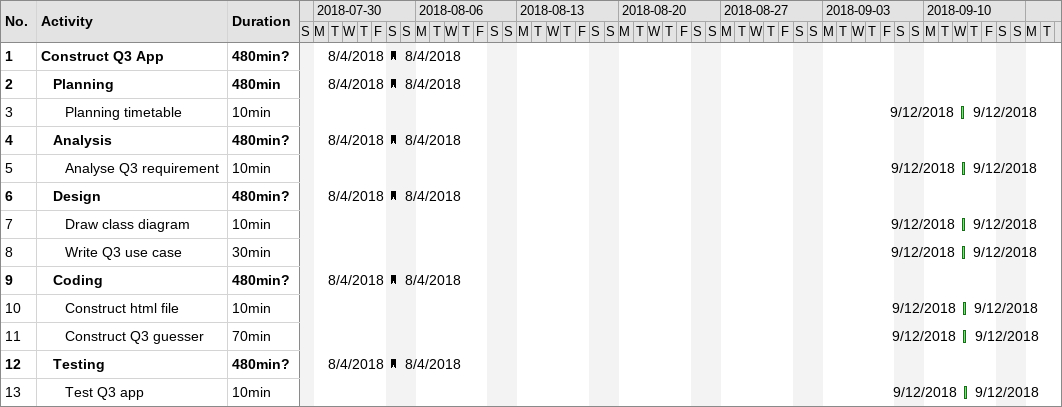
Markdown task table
| ID | Level | Task | Duration | Start | Finish |
|---|---|---|---|---|---|
| 1 | 1 | **Construct Q3 App** | 480min? | 2018-08-04 | 2018-08-04 |
| 2 | 2 | **Planning** | 480min | 2018-08-04 | 2018-08-04 |
| 3 | 3 | Planning timetable | 10min | 2018-09-12 | 2018-09-12 |
| 4 | 2 | **Analysis** | 480min? | 2018-08-04 | 2018-08-04 |
| 5 | 3 | Analyse Q3 requirement | 10min | 2018-09-12 | 2018-09-12 |
| 6 | 2 | **Design** | 480min? | 2018-08-04 | 2018-08-04 |
| 7 | 3 | Draw class diagram | 10min | 2018-09-12 | 2018-09-12 |
| 8 | 3 | Write Q3 use case | 30min | 2018-09-12 | 2018-09-12 |
| 9 | 2 | **Coding** | 480min? | 2018-08-04 | 2018-08-04 |
| 10 | 3 | Construct html file | 10min | 2018-09-12 | 2018-09-12 |
| 11 | 3 | Construct Q3 guesser | 70min | 2018-09-12 | 2018-09-12 |
| 12 | 2 | **Testing** | 480min? | 2018-08-04 | 2018-08-04 |
| 13 | 3 | Test Q3 app | 10min | 2018-09-12 | 2018-09-12 |
